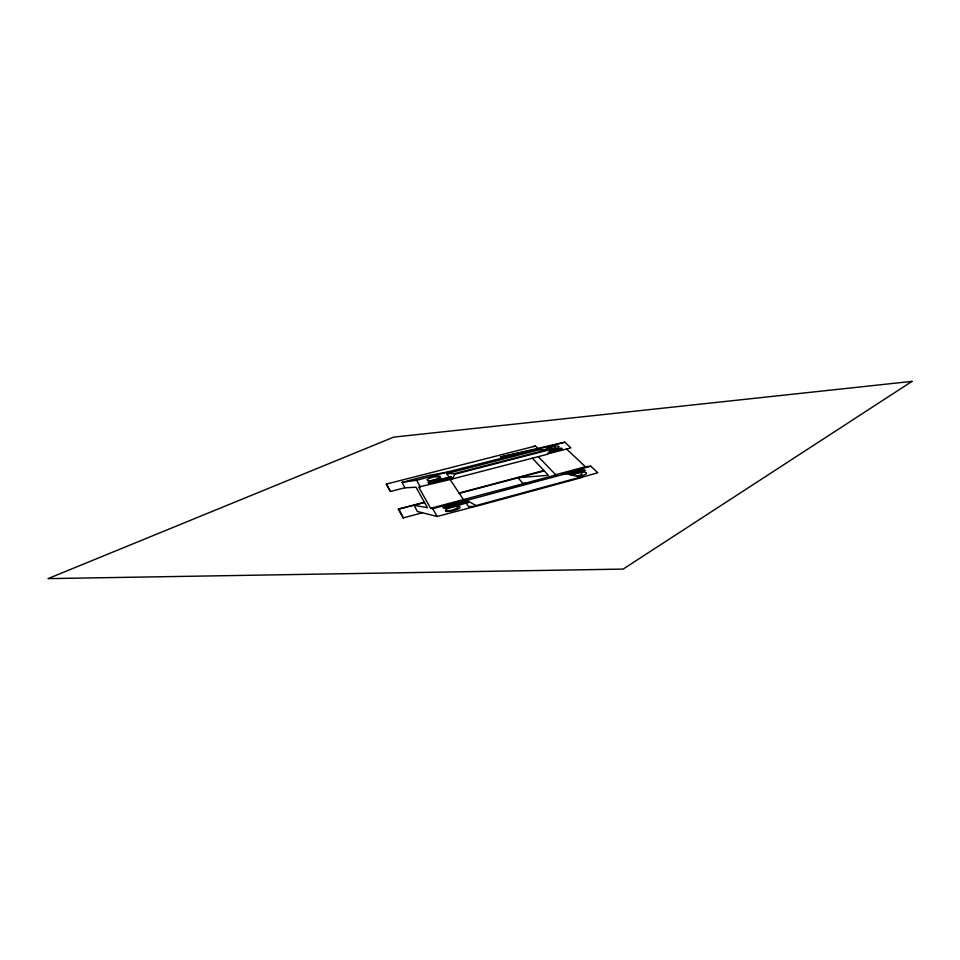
<?xml version="1.0" encoding="UTF-8"?>
<svg xmlns="http://www.w3.org/2000/svg" width="960" height="960" viewBox="0 0 960 960"><rect width="100%" height="100%" fill="white"/><g stroke="black" fill="none" stroke-linecap="round" stroke-linejoin="round"><path stroke-width="1.44" d="M538.272 456.648L555.636 474.744L557.52 474.6L430.632 508.308L418.68 487.044L452.472 478.932L454.728 474.24L552.42 449.016L538.656 449.964L446.724 473.604L449.124 477.24L451.212 476.976L451.812 477.876L438.984 481.188A77.748 13.296 -13.8 0 1 435.6 482.028L428.928 483.54L428.256 482.64L449.124 477.24M552.42 449.016L547.248 454.32L452.472 478.932M584.28 469.668L568.752 474.3M549.264 451.596L554.316 450.276A60.564 10.332 -12.9 0 0 556.632 449.676C561.924 447.336 565.08 449.076 557.448 450.48A57.132 9.804 -12.9 0 1 555.144 451.08L548.136 452.892M581.436 477.372L597.84 472.752L590.772 466.212L585.42 466.752L555.636 474.744M431.04 508.38L432.732 508.692L464.304 500.208L466.776 500.376L476.076 505.548L581.052 477L581.64 477.564L476.508 506.196L468.54 506.616L466.248 503.148M475.968 506.22L437.148 516.48L417.312 511.452L414.084 505.284L427.428 507.72L416.04 487.2L404.928 487.836M466.776 500.376L566.364 473.58A265.368 47.856 -10.8 0 0 579.996 476.844L581.052 477M424.38 502.248L398.34 509.16L403.2 517.932L422.448 512.748M442.944 507.336L465.072 501.372L467.616 501.564L468.3 502.596L454.668 506.244A32.892 6.48 -13.7 0 1 451.032 507.108C442.524 509.484 439.272 507.432 450.396 506.064A33.552 6.576 -13.7 0 0 454.02 505.2L467.616 501.564M567.252 473.856L583.356 469.512L585.252 470.484L570.888 474.888M590.772 466.212L562.116 473.916L566.364 473.58M459.06 493.032L543.888 470.508M398.34 509.16L424.536 502.512M459.288 493.38L544.26 470.904M537.576 448.152L535.5 446.04L386.316 484.08L390.468 491.484L404.88 487.752L402.06 482.376L427.536 475.668L446.352 472.272M402.06 482.376L416.604 480.252L449.448 471.564M549.612 451.248L561.696 448.176M451.212 476.976L439.548 479.988A81.672 13.872 -13.8 0 1 435.036 481.116L428.256 482.64M547.44 453.972L570.924 447.876L564.78 442.2L500.424 456.996L501.396 458.124M448.068 471.816L564.78 442.2M446.724 473.604L454.356 473.7L551.928 448.524M550.98 446.88L555.996 445.968A6.984 1.224 -12.8 0 1 557.436 445.944L558.96 446.832M532.02 450.264L533.64 449.868L500.424 456.996M533.376 446.532L535.5 446.04M551.328 449.796L551.916 449.676A5.412 0.96 -12.8 0 0 552.984 449.448A6.768 1.2 -12.8 0 0 558.816 446.868M386.316 484.08L390.468 491.484M551.352 446.82L553.008 446.664A6.72 1.188 -12.9 0 1 554.388 446.736L555.408 447.696A7.332 1.296 -12.9 0 1 554.352 448.524L554.148 448.632A6.576 1.164 -12.9 0 1 551.616 449.568M435.648 476.628L436.836 476.52A7.056 1.26 -13.8 0 1 438.456 476.628L438.852 477.984A7.296 1.296 -13.8 0 1 437.148 478.908L436.44 479.184A6.636 1.188 -13.8 0 1 429.9 480.876M525.3 483.252L522.804 483.36L517.98 477.684L548.4 475.308L532.344 458.196M566.532 449.016L585.42 466.752M586.332 472.872L586.212 473.832A8.616 1.716 -12.6 0 1 584.58 474.756L583.824 475.08A6.924 1.38 -12.6 0 1 578.436 476.544M476.076 505.548L476.508 506.196M449.88 478.38L450.396 479.16M464.304 500.208L465.072 501.372M449.976 479.268L463.344 499.524M457.452 506.34L457.956 507.252L456.732 508.272A8.844 1.8 -13.7 0 1 455.004 509.076L453.384 509.676A7.08 1.44 -13.7 0 1 445.812 511.2L445.308 510.24L446.496 509.232A8.676 1.764 -13.7 0 1 448.176 508.44L452.136 507.144A7.92 1.608 -13.7 0 1 455.16 506.508L458.76 506.268A6.624 1.344 -13.7 0 1 459.636 506.616L460.152 507.54L458.928 508.572A8.712 1.776 -13.7 0 1 457.2 509.388L453.096 510.708A7.896 1.608 -13.7 0 1 449.988 511.332L446.46 511.5A6.648 1.356 -13.7 0 1 445.788 511.176M416.604 480.252L420.408 486.948M432.732 508.692L437.148 516.48M399.072 509.376L403.2 517.932M573.012 475.392A7.716 1.536 -12.6 0 1 576.696 473.52A7.512 1.5 -12.6 0 1 579.612 472.74L583.464 472.14A6.168 1.224 -12.6 0 1 585.852 472.44L586.056 472.608A6.876 1.368 -12.6 0 1 586.212 472.704M546.192 449.136A6.84 1.2 -12.8 0 1 551.328 446.772M576.816 476.232A7.92 1.572 -12.6 0 0 579.192 475.512L580.644 474.9A8.556 1.704 -12.6 0 0 581.916 474.144L581.616 472.776A6.372 1.26 -12.6 0 0 580.788 472.488M427.188 479.748L427.752 480.744A7.104 1.272 -13.8 0 0 429.468 480.9L432.768 480.468A7.056 1.26 -13.8 0 0 436.908 479.388L438.84 478.68A7.308 1.308 -13.8 0 0 440.688 477.636L439.896 476.316A7.332 1.308 -13.8 0 0 438.312 476.28L434.856 476.784A6.972 1.236 -13.8 0 0 430.656 477.924A6.528 1.164 -13.8 0 0 429.564 478.32L429.252 478.452A7.2 1.284 -13.8 0 0 427.248 479.652L427.236 479.652M912 381.372L623.16 569.088L48 578.628L393.72 437.124L912 381.372"/></g></svg>
